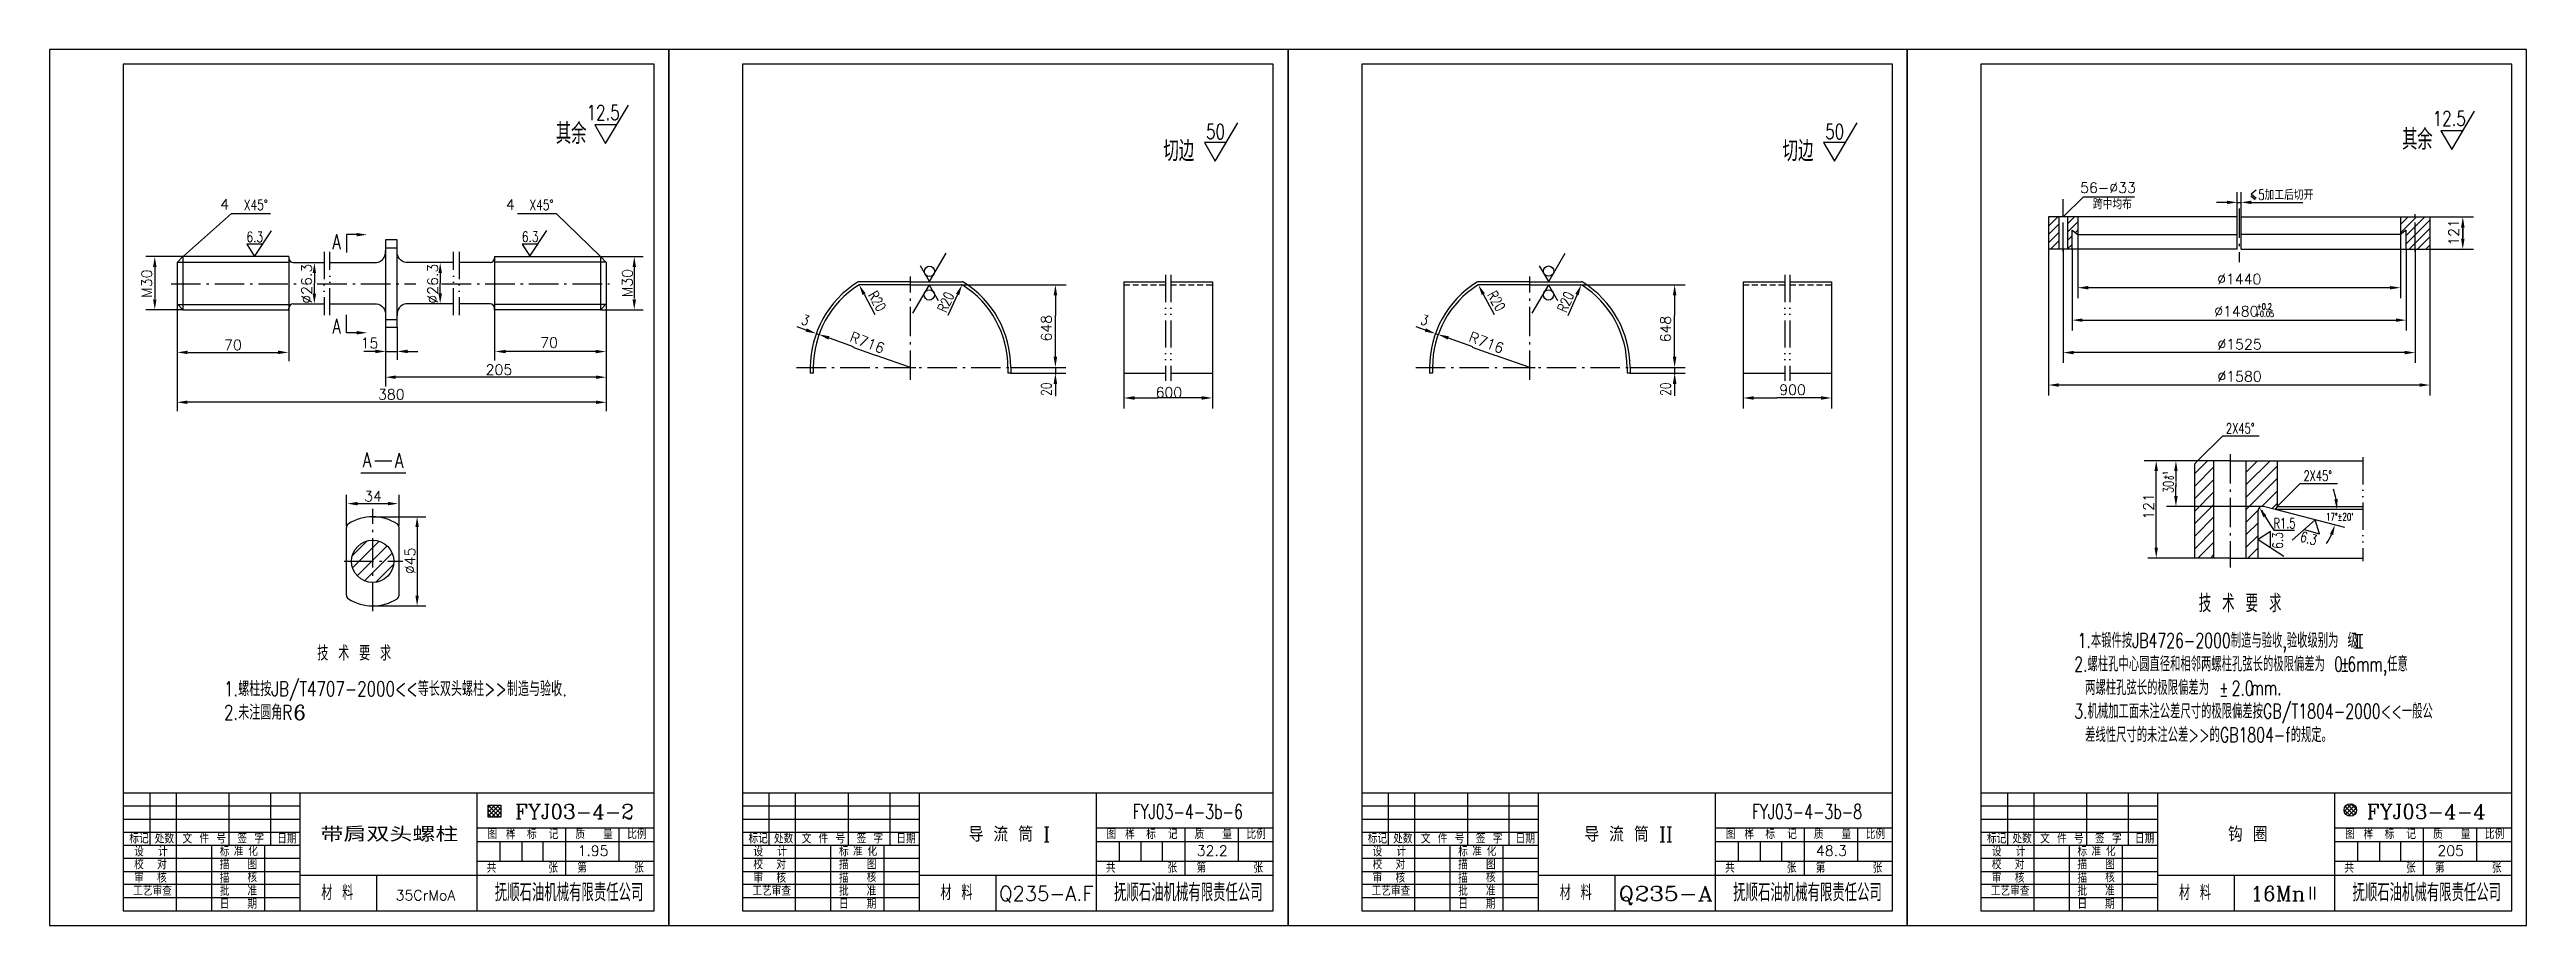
# Model space of a CAD drawing. Extents: x 0 to 840, y 0 to 297.
import ezdxf
from ezdxf.enums import TextEntityAlignment as Align

# ---------------------------------------------------------------- set-up
doc = ezdxf.new("R2010")
doc.units = 0
doc.header["$LTSCALE"] = 8
doc.header["$MEASUREMENT"] = 0
for name, pattern in [('CENTER', [1.85, 1.25, -0.25, 0.1, -0.25]), ('HIDDEN', [0.375, 0.25, -0.125]), ('PHANTOM', [1.902, 1.15, -0.25, 0.001, -0.25, 0.001, -0.25])]:
    doc.linetypes.add(name, pattern=pattern)
doc.layers.get('0').update_dxf_attribs({"linetype": 'CONTINUOUS'})
for name, color, linetype in [('1', 1, 'CONTINUOUS'), ('2', 13, 'CONTINUOUS'), ('CC', 3, 'CONTINUOUS'), ('CW', 1, 'CONTINUOUS'), ('DD', 3, 'PHANTOM'), ('HZ', 1, 'CONTINUOUS'), ('X', 3, 'CONTINUOUS'), ('XX', 2, 'HIDDEN'), ('YY', 3, 'CONTINUOUS'), ('ZX', 1, 'CENTER')]:
    doc.layers.add(name, color=color, linetype=linetype)
doc.styles.add('HZ', font='txt', dxfattribs={"width": 0.75, "bigfont": 'hztxt'})
doc.styles.add('HZ2', font='txt', dxfattribs={"width": 0.75, "bigfont": 'hztxt'})
doc.styles.get("Standard").update_dxf_attribs({"font": 'complex', "bigfont": 'chineset'})
doc.styles.add('样式 1', font='complex.shx', dxfattribs={"bigfont": 'hzdx.shx'})
pattern_1 = [(45, (0, 0), (-0.7071068, 0.7071068), []), (135, (0, 0), (-0.7071068, -0.7071068), [])]

# ---------------------------------------------------------------- blocks, each defined once
blk = doc.blocks.new('DLT1')
for p, q in [((185.32, 259.11), (193.04, 272.15)), ((189.03, 265.44), (181.64, 265.44)), ((181.64, 265.44), (185.32, 259.11)), ((88.4, 218.3), (94.02, 227.94)), ((88.4, 218.3), (85.33, 223.69)), ((82, 218.23), (64.54, 218.23)), ((82, 217.23), (64.82, 217.23)), ((82, 218.23), (99.46, 218.23)), ((82, 217.23), (99.18, 217.23)), ((88.32, 217.27), (82.7, 207.62)), ((88.32, 217.27), (91.39, 211.88)), ((154.35, 218.23), (154.35, 187.23)), ((154.35, 218.23), (168.5, 218.23)), ((170.21, 218.23), (184.35, 218.23)), ((184.35, 218.23), (184.35, 187.23)), ((48, 189.23), (48, 187.23)), ((49, 187.23), (48, 187.23)), ((49, 189.23), (49, 187.23)), ((115, 189.23), (115, 187.23)), ((116, 187.23), (115, 187.23)), ((116, 189.23), (116, 187.23)), ((154.35, 187.23), (168.5, 187.23)), ((170.21, 187.23), (184.35, 187.23))]:
    blk.add_line(p, q)
for centre in [(88.43, 221.78), (88.36, 213.78)]:
    blk.add_circle(centre, 1.75)
for centre, radius, start, end in [((82, 189.23), 34, 121.95275, 180), ((82, 189.23), 33, 122.46174, 180), ((64.54, 217.23), 1, 90, 121.95275), ((64.82, 216.23), 1, 90, 122.46174), ((99.18, 216.23), 1, 57.53826, 90), ((99.46, 217.23), 1, 58.04725, 90), ((82, 189.23), 33, 0, 57.53826), ((82, 189.23), 34, 0, 58.04725)]:
    blk.add_arc(centre, radius, start, end)
at = {"layer": 'CC'}
for p, q in [((66.24, 214.05), (69.92, 207.18)), ((97.95, 213.96), (94.64, 206.86)), ((99.29, 217.23), (134.72, 217.23)), ((131.12, 213.63), (131.12, 206.83)), ((46.6, 201.9), (43.49, 203.01)), ((131.12, 199.63), (131.12, 206.83)), ((49.99, 200.69), (50.94, 200.41)), ((54.34, 199.21), (62.55, 196.34)), ((62.47, 196.06), (70.39, 193.29)), ((82, 189.23), (70.39, 193.29)), ((131.12, 192.83), (131.12, 199.63)), ((80.2, 189.23), (83.8, 189.23)), ((80.2, 189.23), (83.8, 189.23)), ((80.2, 189.23), (83.8, 189.23)), ((80.2, 189.23), (83.8, 189.23)), ((80.2, 189.23), (83.8, 189.23)), ((80.2, 189.23), (83.8, 189.23)), ((80.2, 189.23), (83.8, 189.23)), ((82, 187.43), (82, 191.03)), ((82, 187.43), (82, 191.03)), ((82, 187.43), (82, 191.03)), ((82, 187.43), (82, 191.03)), ((82, 187.43), (82, 191.03)), ((82, 187.43), (82, 191.03)), ((82, 187.43), (82, 191.03)), ((116, 189.23), (134.65, 189.23)), ((116, 187.23), (134.65, 187.23)), ((131.12, 189.23), (131.12, 186.77)), ((154.35, 187.22), (154.35, 175.26)), ((184.35, 187.22), (184.35, 175.26)), ((131.12, 183.63), (131.12, 179.43)), ((157.95, 178.86), (165.75, 178.86)), ((172.95, 178.86), (165.75, 178.86)), ((180.75, 178.86), (172.95, 178.86))]:
    blk.add_line(p, q, dxfattribs=at)
for points in [[(65.71, 213.77), (66.76, 214.34), (64.54, 217.23)], [(98.49, 213.71), (97.4, 214.21), (99.46, 217.23)], [(131.72, 213.63), (130.52, 213.63), (131.12, 217.23)], [(46.8, 202.47), (46.4, 201.34), (49.99, 200.69)], [(54.14, 198.64), (54.54, 199.78), (50.94, 200.4)], [(131.72, 192.83), (130.52, 192.83), (131.12, 189.23)], [(131.72, 183.63), (130.52, 183.63), (131.12, 187.23)], [(157.95, 178.26), (157.95, 179.46), (154.35, 178.86)], [(180.75, 178.26), (180.75, 179.46), (184.35, 178.86)]]:
    blk.add_solid(points, dxfattribs=at)
at = {"layer": 'DD'}
for p, q in [((168.5, 220.56), (168.5, 184.64)), ((170.21, 220.56), (170.21, 184.64))]:
    blk.add_line(p, q, dxfattribs=at)
at = {"layer": 'XX', "linetype": 'HIDDEN'}
for p, q in [((154.35, 217.23), (168.5, 217.23)), ((170.21, 217.23), (184.35, 217.23))]:
    blk.add_line(p, q, dxfattribs=at)
at = {"layer": 'ZX'}
for p, q in [((82, 185), (82, 220)), ((43.34, 189.23), (115.37, 189.23))]:
    blk.add_line(p, q, dxfattribs=at)
at = {"style": 'HZ', "width": 0.75}
blk.add_text('50', height=5, dxfattribs=at).set_placement((185.4, 266.66), align=Align.CENTER)
at = {"layer": 'CW', "style": 'HZ', "width": 0.75}
for s, rotation, p in [('R20', 299.5559, (67.48, 213.81)), ('R20', 66.11938, (94.15, 207.52)), ('3', 340.17779, (44.69, 203.98)), ('20', 90, (129.75, 179.57))]:
    blk.add_text(s, height=3.5, rotation=rotation, dxfattribs=at).set_placement(p)
at = {"layer": 'HZ', "linetype": 'Continuous', "style": 'HZ', "width": 0.75}
blk.add_text('切边', height=7, dxfattribs=at).set_placement((172.96, 259.11), align=Align.CENTER)
blk = doc.blocks.new('*X3')
at = {"color": 0}
for p, q in [((240.7, 219.49), (245.74, 224.53)), ((240.81, 215.35), (249.88, 224.42)), ((242.39, 212.69), (252.54, 222.84)), ((244.9, 210.95), (254.27, 220.33)), ((248.67, 210.49), (254.74, 216.56))]:
    blk.add_line(p, q, dxfattribs=at)
blk = doc.blocks.new('*X10')
for p, q in [((97.49, 122.95), (101.86, 127.31)), ((114.99, 119.24), (123.07, 127.31)), ((114.99, 123.48), (118.83, 127.31)), ((97.49, 118.71), (103.99, 125.21)), ((97.49, 114.46), (103.99, 120.96)), ((114.99, 114.99), (125.49, 125.49)), ((114.99, 110.75), (125.49, 121.25)), ((97.49, 110.22), (103.99, 116.72)), ((97.49, 105.98), (103.99, 112.48)), ((114.99, 106.51), (119, 110.51)), ((120.35, 111.87), (125.49, 117.01)), ((123.8, 111.07), (125.49, 112.77)), ((97.49, 101.74), (103.99, 108.24)), ((97.49, 97.49), (103.99, 103.99)), ((114.99, 102.27), (118.99, 106.27)), ((114.99, 98.02), (118.99, 102.02)), ((98.56, 94.31), (103.99, 99.75)), ((102.8, 94.31), (103.99, 95.51)), ((115.53, 94.31), (118.99, 97.78))]:
    blk.add_line(p, q)
blk = doc.blocks.new('*X9')
for p, q in [((47.89, 211.94), (51.06, 215.11)), ((47.89, 214.77), (48.23, 215.11)), ((47.89, 209.11), (51.39, 212.61)), ((54.39, 212.78), (56.72, 215.11)), ((54.39, 209.96), (57.89, 213.46)), ((57.02, 209.76), (57.89, 210.63)), ((47.89, 206.28), (51.39, 209.78)), ((48.54, 204.11), (51.39, 206.96)), ((51.37, 204.11), (51.39, 204.13)), ((54.39, 207.13), (55.89, 208.63)), ((54.39, 204.3), (55.89, 205.8))]:
    blk.add_line(p, q)
blk = doc.blocks.new('*X8')
for p, q in [((167.24, 209.67), (172.68, 215.11)), ((167.24, 212.5), (169.85, 215.11)), ((169.24, 208.84), (175.51, 215.11)), ((169.24, 206.01), (177.24, 214.01)), ((170.17, 204.11), (177.24, 211.18)), ((173, 204.11), (177.24, 208.36)), ((175.82, 204.11), (177.24, 205.53))]:
    blk.add_line(p, q)

msp = doc.modelspace()

# ---------------------------------------------------------------- hatches: boundary and pattern name
h = msp.add_hatch()
h.set_pattern_fill('_USER', color=3, angle=45, style=0, double=1, pattern_type=0)
h.set_pattern_definition(pattern_1)
h.paths.add_polyline_path([(153.02, 40.76), (148.77, 40.76), (148.77, 36.76), (153.02, 36.76)])
h = msp.add_hatch()
h.set_pattern_fill('_USER', color=3, angle=45, style=0, double=1, pattern_type=0)
h.set_pattern_definition(pattern_1)
h.paths.add_polyline_path([(782.39, 39.14, 1), (778.16, 39.14, 1)])

# ---------------------------------------------------------------- linework, layer by layer
for p, q in [((205, 292), (25, 292)), ((25, 292), (25, 5)), ((205, 5), (205, 292)), ((415, 292), (235, 292)), ((235, 292), (235, 5)), ((415, 5), (415, 292)), ((625, 292), (445, 292)), ((445, 292), (445, 5)), ((625, 5), (625, 292)), ((835, 292), (655, 292)), ((655, 292), (655, 5)), ((835, 5), (835, 292)), ((188.58, 265.12), (196.31, 278.16)), ((192.29, 271.45), (184.9, 271.45)), ((184.9, 271.45), (188.58, 265.12)), ((605.32, 259.11), (613.04, 272.15)), ((818.37, 269.45), (810.99, 269.45)), ((810.99, 269.45), (814.67, 263.11)), ((814.67, 263.11), (822.39, 276.16)), ((609.03, 265.44), (601.64, 265.44)), ((601.64, 265.44), (605.32, 259.11)), ((69.52, 226.84), (75.22, 235.54)), ((162.9, 226.89), (168.6, 235.6)), ((681.39, 240.26), (677.89, 240.26)), ((677.89, 240.26), (677.89, 229.26)), ((684.39, 240.26), (681.39, 240.26)), ((681.39, 240.26), (681.39, 229.26)), ((687.89, 240.26), (684.39, 240.26)), ((684.39, 240.26), (684.39, 229.26)), ((685.89, 229.26), (685.89, 235.76)), ((685.89, 235.76), (687.89, 234.26)), ((741.89, 240.26), (687.89, 240.26)), ((687.89, 240.26), (687.89, 234.26)), ((741.89, 229.26), (741.89, 240.26)), ((743.24, 240.26), (797.24, 240.26)), ((743.24, 229.26), (743.24, 240.26)), ((797.24, 240.26), (807.24, 240.26)), ((797.24, 240.26), (797.24, 234.26)), ((799.24, 235.76), (797.24, 234.26)), ((799.24, 229.26), (799.24, 235.76)), ((807.24, 240.26), (807.24, 229.26)), ((66.89, 231.01), (69.52, 226.84)), ((72.26, 231.01), (66.89, 231.01)), ((113.9, 232.46), (113.9, 202.74)), ((117.9, 232.46), (113.9, 232.46)), ((113.9, 229.77), (117.9, 229.77)), ((117.9, 202.74), (117.9, 232.46)), ((160.27, 231.06), (162.9, 226.89)), ((165.63, 231.06), (160.27, 231.06)), ((508.4, 218.3), (514.02, 227.94)), ((681.39, 229.26), (677.89, 229.26)), ((684.39, 229.26), (681.39, 229.26)), ((685.89, 229.26), (684.39, 229.26)), ((741.87, 229.26), (685.89, 229.26)), ((687.89, 234.26), (741.89, 234.26)), ((743.23, 229.26), (799.24, 229.26)), ((797.24, 234.26), (743.24, 234.26)), ((799.24, 229.26), (807.24, 229.26)), ((45.24, 226.78), (43.24, 224.78)), ((43.24, 224.78), (43.24, 210.78)), ((45.24, 226.78), (45.24, 208.78)), ((81.13, 226.78), (45.24, 226.78)), ((81.13, 226.78), (81.13, 226.28)), ((81.13, 226.78), (81.13, 208.78)), ((82.63, 224.78), (93.08, 224.78)), ((149.42, 224.78), (138.87, 224.78)), ((150.92, 226.78), (150.92, 226.28)), ((150.92, 226.78), (186.82, 226.78)), ((150.92, 226.78), (150.92, 208.78)), ((186.82, 226.78), (188.82, 224.78)), ((186.82, 226.78), (186.82, 208.78)), ((188.82, 224.78), (188.82, 210.78)), ((508.4, 218.3), (505.33, 223.69)), ((43.24, 210.78), (45.24, 208.78)), ((82.66, 210.76), (93.08, 210.76)), ((149.4, 210.76), (138.87, 210.76)), ((188.82, 210.78), (186.82, 208.78)), ((502, 218.23), (484.54, 218.23)), ((502, 217.23), (484.82, 217.23)), ((502, 218.23), (519.46, 218.23)), ((502, 217.23), (519.18, 217.23)), ((508.32, 217.27), (502.7, 207.62)), ((508.32, 217.27), (511.39, 211.88)), ((574.35, 218.23), (574.35, 187.23)), ((574.35, 218.23), (588.5, 218.23)), ((590.21, 218.23), (604.35, 218.23)), ((604.35, 218.23), (604.35, 187.23)), ((45.24, 208.78), (81.13, 208.78)), ((81.13, 208.78), (81.16, 209.32)), ((113.9, 205.43), (117.9, 205.43)), ((117.9, 202.74), (113.9, 202.74)), ((150.92, 208.78), (150.9, 209.32)), ((186.82, 208.78), (150.92, 208.78)), ((468, 189.23), (468, 187.23)), ((469, 187.23), (468, 187.23)), ((469, 189.23), (469, 187.23)), ((535, 189.23), (535, 187.23)), ((536, 187.23), (535, 187.23)), ((536, 189.23), (536, 187.23)), ((574.35, 187.23), (588.5, 187.23)), ((590.21, 187.23), (604.35, 187.23)), ((110.34, 157.56), (116.07, 157.56)), ((728.49, 157.58), (727.49, 156.58)), ((727.49, 124.58), (727.49, 156.58)), ((733.99, 157.58), (728.49, 157.58)), ((739.49, 157.58), (733.99, 157.58)), ((733.99, 124.58), (733.99, 157.58)), ((739.49, 157.58), (744.99, 157.58)), ((739.49, 157.58), (744.49, 157.58)), ((739.49, 157.58), (784.49, 157.58)), ((744.99, 157.58), (755.49, 157.58)), ((744.99, 124.58), (744.99, 157.58)), ((755.49, 157.58), (755.49, 142.08)), ((100.66, 112.04), (100.66, 134.9)), ((118.53, 112.04), (118.53, 134.9)), ((748.99, 124.58), (748.99, 140.64)), ((754.79, 141.08), (750.87, 142.09)), ((755.49, 142.08), (754.79, 141.08)), ((755.49, 141.08), (754.79, 141.08)), ((755.49, 142.08), (784.49, 142.08)), ((784.49, 141.08), (755.49, 141.08)), ((768.33, 137.54), (760.58, 130.59)), ((769.8, 132.84), (768.33, 137.54)), ((753.18, 133.54), (749.01, 130.91)), ((749.01, 130.91), (757.71, 125.21)), ((753.18, 128.17), (753.18, 133.54)), ((764.61, 134.21), (769.8, 132.84)), ((733.99, 124.58), (727.49, 124.58)), ((739.49, 124.58), (733.99, 124.58)), ((739.49, 124.58), (744.99, 124.58)), ((744.99, 124.58), (748.99, 124.58)), ((748.99, 124.58), (784.49, 124.58)), ((25, 45), (205, 45)), ((33.98, 45.04), (33.98, 27.25)), ((43, 5), (43, 45.04)), ((60.94, 27.25), (60.94, 45.04)), ((75.05, 27.25), (75.05, 45.04)), ((85, 5), (85, 45)), ((145, 5), (145, 45)), ((235, 45), (415, 45)), ((243.98, 45.04), (243.98, 27.25)), ((253, 5), (253, 45.04)), ((270.94, 27.25), (270.94, 45.04)), ((285.05, 27.25), (285.05, 45.04)), ((295, 5), (295, 45)), ((355, 5), (355, 45)), ((445, 45), (625, 45)), ((453.98, 45.04), (453.98, 27.25)), ((463, 5), (463, 45.04)), ((480.94, 27.25), (480.94, 45.04)), ((495.05, 27.25), (495.05, 45.04)), ((505, 5), (505, 45)), ((565, 5), (565, 45)), ((655, 45), (835, 45)), ((663.98, 45.04), (663.98, 27.25)), ((673, 5), (673, 45.04)), ((690.94, 27.25), (690.94, 45.04)), ((705.05, 27.25), (705.05, 45.04)), ((715, 5), (715, 45)), ((775, 5), (775, 45)), ((25, 31.64), (85.06, 31.64)), ((25, 27.2), (85.06, 27.2)), ((55, 5), (55, 27.25)), ((73, 5), (73, 27.25)), ((145.02, 33.09), (205, 33.09)), ((175.01, 33.09), (175.01, 16.9)), ((235, 31.64), (295.06, 31.64)), ((235, 27.2), (295.06, 27.2)), ((265, 5), (265, 27.25)), ((283, 5), (283, 27.25)), ((355.02, 33.09), (415, 33.09)), ((385.01, 33.09), (385.01, 16.9)), ((445, 31.64), (505.06, 31.64)), ((445, 27.2), (505.06, 27.2)), ((475, 5), (475, 27.25)), ((493, 5), (493, 27.25)), ((565.02, 33.09), (625, 33.09)), ((595.01, 33.09), (595.01, 16.9)), ((655, 31.64), (715.06, 31.64)), ((655, 27.2), (715.06, 27.2)), ((685, 5), (685, 27.25)), ((703, 5), (703, 27.25)), ((775.02, 33.09), (835, 33.09)), ((805.01, 33.09), (805.01, 16.9)), ((85, 17), (205, 17)), ((111, 5.13), (111, 17)), ((145.02, 21.85), (205, 21.85)), ((295, 17), (415, 17)), ((321, 5.13), (321, 17)), ((355.02, 21.85), (415, 21.85)), ((505, 17), (625, 17)), ((531, 5.13), (531, 17)), ((565.02, 21.85), (625, 21.85)), ((715, 17), (835, 17)), ((741, 5.13), (741, 17)), ((775.02, 21.85), (835, 21.85)), ((25, 5), (205, 5)), ((235, 5), (415, 5)), ((445, 5), (625, 5)), ((655, 5), (835, 5))]:
    msp.add_line(p, q)
for points in [[(95.08, 224.78), (110.9, 224.78, 0.414214), (113.9, 228.78, 0.414214)], [(136.9, 224.78), (120.9, 224.78, -0.414214), (117.9, 228.78, -0.414214)], [(95.09, 210.78), (110.9, 210.78, -0.414214), (113.9, 206.78, -0.414214)], [(136.9, 210.78), (120.9, 210.78, 0.414214), (117.9, 206.78, 0.414214)]]:
    msp.add_lwpolyline(points, format="xyb")
at = {"color": 3}
msp.add_lwpolyline([(148.77, 40.76), (153.02, 40.76), (153.02, 36.76), (148.77, 36.76)], close=True, dxfattribs=at)
for centre, radius in [((508.39, 221.87), 1.75), ((508.36, 213.78), 1.75), ((109.6, 123.47), 7.18)]:
    msp.add_circle(centre, radius)
msp.add_circle((780.28, 39.14), 2.11, dxfattribs=at)
for centre, radius, start, end in [((82.63, 226.28), 1.5, 180, 270), ((149.42, 226.28), 1.5, 270, 0), ((82.66, 209.26), 1.5, 90, 177.43508), ((149.4, 209.26), 1.5, 2.56492, 90), ((502, 189.23), 34, 121.95275, 180), ((502, 189.23), 33, 122.46174, 180), ((484.54, 217.23), 1, 90, 121.95275), ((484.82, 216.23), 1, 90, 122.46174), ((519.18, 216.23), 1, 57.53826, 90), ((519.46, 217.23), 1, 58.04725, 90), ((502, 189.23), 33, 0, 57.53826), ((502, 189.23), 34, 0, 58.04725), ((102.16, 134.9), 1.5, 123.04894, 180), ((109.6, 123.47), 15.14, 56.95106, 123.04894), ((117.03, 134.9), 1.5, 0, 56.95106), ((750.49, 140.64), 1.5, 75.49934, 180), ((102.16, 112.04), 1.5, 180, 236.95106), ((109.6, 123.47), 15.14, 236.95106, 303.04894), ((117.03, 112.04), 1.5, 303.04894, 0)]:
    msp.add_arc(centre, radius, start, end)
at = {"layer": '1'}
for p, q in [((25, 40.52), (85.06, 40.52)), ((25, 36.08), (85.06, 36.08)), ((235, 40.52), (295.06, 40.52)), ((235, 36.08), (295.06, 36.08)), ((445, 40.52), (505.06, 40.52)), ((445, 36.08), (505.06, 36.08)), ((655, 40.52), (715.06, 40.52)), ((655, 36.08), (715.06, 36.08)), ((145.02, 28.46), (205, 28.46)), ((152.71, 28.46), (152.71, 21.85)), ((156.08, 31.87), (157.07, 31.87)), ((160.14, 28.46), (160.14, 21.85)), ((167.33, 28.46), (167.33, 21.85)), ((193.1, 33.09), (193.1, 21.85)), ((355.02, 28.46), (415, 28.46)), ((362.71, 28.46), (362.71, 21.85)), ((366.08, 31.87), (367.07, 31.87)), ((370.14, 28.46), (370.14, 21.85)), ((377.33, 28.46), (377.33, 21.85)), ((403.1, 33.09), (403.1, 21.85)), ((565.02, 28.46), (625, 28.46)), ((572.71, 28.46), (572.71, 21.85)), ((576.08, 31.87), (577.07, 31.87)), ((580.14, 28.46), (580.14, 21.85)), ((587.33, 28.46), (587.33, 21.85)), ((613.1, 33.09), (613.1, 21.85)), ((775.02, 28.46), (835, 28.46)), ((782.71, 28.46), (782.71, 21.85)), ((786.08, 31.87), (787.07, 31.87)), ((790.14, 28.46), (790.14, 21.85)), ((797.33, 28.46), (797.33, 21.85)), ((823.1, 33.09), (823.1, 21.85)), ((25, 22.76), (85.06, 22.76)), ((25, 18.32), (85.06, 18.32)), ((235, 22.76), (295.06, 22.76)), ((235, 18.32), (295.06, 18.32)), ((445, 22.76), (505.06, 22.76)), ((445, 18.32), (505.06, 18.32)), ((655, 22.76), (715.06, 22.76)), ((655, 18.32), (715.06, 18.32)), ((85.06, 13.88), (25, 13.88)), ((25, 9.44), (85.06, 9.44)), ((295.06, 13.88), (235, 13.88)), ((235, 9.44), (295.06, 9.44)), ((505.06, 13.88), (445, 13.88)), ((445, 9.44), (505.06, 9.44)), ((715.06, 13.88), (655, 13.88)), ((655, 9.44), (715.06, 9.44))]:
    msp.add_line(p, q, dxfattribs=at)
at = {"layer": 'CC'}
for p, q in [((682.88, 240.28), (689.81, 247.09)), ((689.81, 247.09), (707.11, 247.09)), ((738.39, 245.18), (734.89, 245.18)), ((741.89, 240.32), (741.89, 248.68)), ((741.89, 245.18), (743.24, 245.18)), ((743.24, 240.32), (743.24, 248.68)), ((746.74, 245.18), (750.24, 245.18)), ((750.24, 245.18), (764.16, 245.18)), ((45.41, 226.92), (61.7, 241.4)), ((61.72, 241.4), (74.92, 241.4)), ((158.66, 241.39), (171.85, 241.39)), ((807.18, 240.26), (822.01, 240.26)), ((818.41, 232.86), (818.41, 236.46)), ((100.7, 234.23), (100.7, 228.18)), ((104.2, 234.23), (100.7, 234.23)), ((677.89, 229.2), (677.89, 179.75)), ((682.89, 229.2), (682.89, 190.75)), ((685.89, 229.2), (685.89, 201.75)), ((687.89, 234.2), (687.89, 212.75)), ((797.24, 234.2), (797.24, 212.75)), ((799.24, 229.2), (799.24, 201.75)), ((802.24, 229.2), (802.24, 190.75)), ((807.18, 229.26), (822.01, 229.26)), ((807.24, 229.2), (807.24, 179.75)), ((45.18, 226.78), (32.69, 226.78)), ((35.69, 223.49), (35.69, 212.45)), ((89.81, 221.33), (89.81, 217.83)), ((132.48, 221.33), (132.48, 217.83)), ((186.81, 226.78), (201.3, 226.78)), ((198.3, 223.55), (198.3, 212.54)), ((43.24, 210.78), (43.24, 174.37)), ((89.81, 214.33), (89.81, 217.83)), ((132.48, 214.33), (132.48, 217.83)), ((188.82, 210.78), (188.82, 174.37)), ((486.24, 214.05), (489.92, 207.18)), ((518.01, 213.93), (514.85, 206.76)), ((519.29, 217.23), (554.72, 217.23)), ((551.12, 213.63), (551.12, 206.83)), ((793.74, 216.25), (691.39, 216.25)), ((45.18, 208.78), (32.69, 208.78)), ((81.13, 208.72), (81.13, 191.31)), ((100.7, 200.97), (100.7, 207.02)), ((113.9, 202.86), (113.9, 182.7)), ((117.9, 202.86), (117.9, 191.81)), ((150.92, 208.83), (150.92, 191.6)), ((186.81, 208.78), (201.3, 208.78)), ((466.6, 201.9), (463.49, 203.01)), ((551.12, 199.63), (551.12, 206.83)), ((689.39, 205.25), (795.74, 205.25)), ((46.99, 194.31), (78.02, 194.31)), ((104.2, 200.97), (100.7, 200.97)), ((110.54, 194.64), (106.57, 194.64)), ((113.93, 194.64), (117.97, 194.64)), ((121.4, 194.64), (124.9, 194.64)), ((185.69, 194.6), (153.52, 194.6)), ((469.99, 200.69), (470.94, 200.41)), ((474.34, 199.21), (482.55, 196.34)), ((482.47, 196.06), (490.39, 193.29)), ((502, 189.23), (490.39, 193.29)), ((551.12, 192.83), (551.12, 199.63)), ((798.74, 194.25), (686.39, 194.25)), ((185.53, 185.9), (117.21, 185.9)), ((500.2, 189.23), (503.8, 189.23)), ((500.2, 189.23), (503.8, 189.23)), ((500.2, 189.23), (503.8, 189.23)), ((500.2, 189.23), (503.8, 189.23)), ((500.2, 189.23), (503.8, 189.23)), ((500.2, 189.23), (503.8, 189.23)), ((500.2, 189.23), (503.8, 189.23)), ((502, 187.43), (502, 191.03)), ((502, 187.43), (502, 191.03)), ((502, 187.43), (502, 191.03)), ((502, 187.43), (502, 191.03)), ((502, 187.43), (502, 191.03)), ((502, 187.43), (502, 191.03)), ((502, 187.43), (502, 191.03)), ((536, 189.23), (554.65, 189.23)), ((536, 187.23), (554.65, 187.23)), ((551.12, 189.23), (551.12, 186.77)), ((574.35, 187.22), (574.35, 175.26)), ((604.35, 187.22), (604.35, 175.26)), ((185.32, 177.4), (46.21, 177.4)), ((551.12, 183.63), (551.12, 179.55)), ((577.95, 178.86), (585.75, 178.86)), ((592.95, 178.86), (585.75, 178.86)), ((600.75, 178.86), (592.95, 178.86)), ((803.74, 183.25), (681.39, 183.25)), ((728.49, 157.58), (736.98, 166.06)), ((736.98, 166.06), (749.32, 166.06)), ((105.56, 153.46), (120.85, 153.46)), ((728.43, 157.58), (710.3, 157.58)), ((717.55, 157.58), (711.6, 157.58)), ((714.44, 128.08), (714.44, 154.08)), ((721.12, 154.08), (721.12, 150.58)), ((100.66, 135.5), (100.66, 146.03)), ((102.43, 143.03), (115.03, 143.03)), ((118.53, 135.62), (118.53, 146.03)), ((721.12, 150.24), (721.12, 148.75)), ((721.12, 145.59), (721.12, 149.09)), ((755.49, 142.08), (763.27, 149.86)), ((763.27, 149.86), (775.9, 149.86)), ((109.66, 138.61), (127.66, 138.61)), ((124.66, 135.11), (124.66, 111.83)), ((750.81, 142.09), (717.9, 142.09)), ((750.2, 140.34), (750.24, 140.51)), ((750.4, 140.64), (750.58, 140.64)), ((751.28, 138.73), (753.14, 135.76)), ((753.14, 135.76), (754.48, 133.88)), ((778.43, 134.96), (754.85, 141.06)), ((761.39, 133.88), (754.48, 133.88)), ((727.43, 124.58), (711.6, 124.58)), ((109.66, 108.33), (127.66, 108.33))]:
    msp.add_line(p, q, dxfattribs=at)
for start, end in [(9.59826, 19.19652), (326.30281, 335.90107)]:
    msp.add_arc((754.79, 141.08), 20.92, start, end, dxfattribs=at)
for points in [[(738.39, 244.6), (738.39, 245.77), (741.89, 245.18)], [(746.74, 244.6), (746.74, 245.77), (743.24, 245.18)], [(819.01, 236.66), (817.81, 236.66), (818.41, 240.26)], [(104.2, 234.81), (104.2, 233.65), (107.7, 234.23)], [(819.01, 232.86), (817.81, 232.86), (818.41, 229.26)], [(36.27, 223.25), (35.1, 223.25), (35.69, 226.75)], [(90.39, 221.2), (89.22, 221.2), (89.81, 224.7)], [(133.07, 221.22), (131.9, 221.22), (132.48, 224.72)], [(198.89, 223.26), (197.72, 223.26), (198.3, 226.76)], [(36.27, 212.32), (35.1, 212.32), (35.69, 208.82)], [(90.39, 214.28), (89.22, 214.28), (89.81, 210.78)], [(133.07, 214.33), (131.9, 214.33), (132.48, 210.83)], [(198.89, 212.3), (197.72, 212.3), (198.3, 208.8)], [(485.71, 213.77), (486.76, 214.34), (484.54, 217.23)], [(518.56, 213.69), (517.46, 214.17), (519.46, 217.23)], [(551.72, 213.63), (550.52, 213.63), (551.12, 217.23)], [(691.39, 215.67), (691.39, 216.83), (687.89, 216.25)], [(793.74, 215.67), (793.74, 216.83), (797.24, 216.25)], [(466.8, 202.47), (466.4, 201.34), (469.99, 200.69)], [(689.39, 204.67), (689.39, 205.83), (685.89, 205.25)], [(795.74, 204.67), (795.74, 205.83), (799.24, 205.25)], [(46.84, 193.73), (46.84, 194.9), (43.34, 194.31)], [(77.53, 193.73), (77.53, 194.9), (81.03, 194.31)], [(104.2, 200.38), (104.2, 201.55), (107.7, 200.97)], [(110.54, 194.06), (110.54, 195.23), (114.04, 194.64)], [(121.4, 194.06), (121.4, 195.23), (117.9, 194.64)], [(154.64, 194.01), (154.64, 195.18), (151.14, 194.6)], [(185.23, 194.01), (185.23, 195.18), (188.73, 194.6)], [(474.14, 198.64), (474.54, 199.78), (470.94, 200.4)], [(686.39, 193.67), (686.39, 194.83), (682.89, 194.25)], [(798.74, 193.67), (798.74, 194.83), (802.24, 194.25)], [(117.4, 185.32), (117.4, 186.49), (113.9, 185.9)], [(185.27, 185.32), (185.27, 186.49), (188.77, 185.9)], [(551.72, 192.83), (550.52, 192.83), (551.12, 189.23)], [(551.72, 183.63), (550.52, 183.63), (551.12, 187.23)], [(46.74, 176.82), (46.74, 177.98), (43.24, 177.4)], [(185.32, 176.82), (185.32, 177.98), (188.82, 177.4)], [(577.95, 178.26), (577.95, 179.46), (574.35, 178.86)], [(600.75, 178.26), (600.75, 179.46), (604.35, 178.86)], [(681.39, 182.67), (681.39, 183.83), (677.89, 183.25)], [(803.74, 182.67), (803.74, 183.83), (807.24, 183.25)], [(715.02, 154.08), (713.86, 154.08), (714.44, 157.58)], [(721.7, 154.08), (720.53, 154.08), (721.12, 157.58)], [(104.45, 142.45), (104.45, 143.62), (100.95, 143.03)], [(114.74, 142.45), (114.74, 143.62), (118.24, 143.03)], [(721.7, 145.59), (720.53, 145.59), (721.12, 142.09)], [(774.84, 144.52), (776, 144.61), (775.71, 141.08)], [(125.24, 135.11), (124.08, 135.11), (124.66, 138.61)], [(751.78, 139.04), (750.79, 138.42), (749.43, 141.7)], [(773.34, 132.73), (774.44, 132.34), (775.04, 135.84)], [(715.02, 128.08), (713.86, 128.08), (714.44, 124.58)], [(125.24, 111.83), (124.08, 111.83), (124.66, 108.33)]]:
    msp.add_solid(points, dxfattribs=at)
at = {"layer": 'CW'}
for p, q in [((746.51, 247.37), (748.02, 246.2)), ((748.3, 249.34), (746.61, 247.91)), ((748.3, 246.49), (746.61, 247.91))]:
    msp.add_line(p, q, dxfattribs=at)
at = {"layer": 'CW', "color": 3}
for p, q in [((781.63, 98.71), (784.54, 98.71)), ((781.63, 94.18), (784.54, 94.18)), ((782.57, 98.66), (782.57, 94.16)), ((783.65, 94.2), (783.65, 98.7))]:
    msp.add_line(p, q, dxfattribs=at)
at = {"layer": 'DD'}
for p, q in [((93.13, 228.39), (93.13, 206.88)), ((95.08, 206.88), (95.08, 228.39)), ((136.98, 206.88), (136.98, 228.39)), ((138.87, 228.39), (138.87, 206.88)), ((588.5, 220.56), (588.5, 184.64)), ((590.21, 220.56), (590.21, 184.64)), ((784.49, 158.77), (784.49, 123.52))]:
    msp.add_line(p, q, dxfattribs=at)
at = {"layer": 'X'}
for p, q in [((210, 297), (0, 297)), ((0, 297), (0, 0)), ((420, 297), (210, 297)), ((210, 297), (210, 0)), ((210, 0), (210, 297)), ((630, 297), (420, 297)), ((420, 297), (420, 0)), ((420, 0), (420, 297)), ((630, 0), (630, 297)), ((840, 297), (630, 297)), ((630, 297), (630, 0)), ((840, 0), (840, 297)), ((186.82, 226.78), (171.85, 241.39)), ((43.24, 224.87), (81.13, 224.87)), ((188.82, 224.87), (150.92, 224.87)), ((43.24, 210.59), (81.13, 210.59)), ((188.82, 210.59), (150.92, 210.59)), ((0, 0), (210, 0)), ((210, 0), (420, 0)), ((420, 0), (630, 0)), ((630, 0), (840, 0))]:
    msp.add_line(p, q, dxfattribs=at)
at = {"layer": 'XX', "linetype": 'HIDDEN'}
for p, q in [((574.35, 217.23), (588.5, 217.23)), ((590.21, 217.23), (604.35, 217.23))]:
    msp.add_line(p, q, dxfattribs=at)
at = {"layer": 'ZX'}
for p, q in [((682.89, 241.17), (682.89, 246.29)), ((682.89, 228.36), (682.89, 241.17)), ((742.53, 243.1), (742.53, 224.94)), ((802.24, 228.36), (802.24, 241.17)), ((818.41, 236.66), (818.41, 233.06)), ((502, 185), (502, 220)), ((463.34, 189.23), (535.37, 189.23)), ((109.6, 106.55), (109.6, 141.21)), ((99.92, 123.47), (119.8, 123.47))]:
    msp.add_line(p, q, dxfattribs=at)
at = {"layer": 'ZX', "linetype": 'CENTER'}
for p, q in [((41.24, 217.6), (83.64, 217.6)), ((90.8, 217.6), (124.21, 217.6)), ((132.97, 217.6), (189.89, 217.6))]:
    msp.add_line(p, q, dxfattribs=at)
at = {"layer": 'ZX', "color": 3}
msp.add_line((739.49, 159.85), (739.49, 121.37), dxfattribs=at)

# ---------------------------------------------------------------- block references
msp.add_blockref('DLT1', (210, 0))
at = {"layer": 'YY', "linetype": 'Continuous'}
for name in ['*X9', '*X8']:
    msp.add_blockref(name, (630, 25.15), dxfattribs=at)
at = {"layer": 'YY'}
for name, p in [('*X10', (630, 30.26)), ('*X3', (-138.04, -94.13))]:
    msp.add_blockref(name, p, dxfattribs=at)

# ---------------------------------------------------------------- texts
at = {"style": 'HZ', "width": 0.75}
for s, height, p in [('12.5', 5, (187.73, 273.11)), ('50', 5, (605.4, 266.66)), ('12.5', 5, (813.81, 271.11)), ('6.3', 3.5, (69.59, 231.74)), ('6.3', 3.5, (162.97, 231.79)), ('A', 5, (97.33, 229.35)), ('A', 5, (97.33, 200.73)), ('A', 5, (107.66, 155.38)), ('A', 5, (118.55, 155.16))]:
    msp.add_text(s, height=height, dxfattribs=at).set_placement(p, align=Align.CENTER)
for rotation, p in [(90, (757.38, 130.56)), (345.11373, (765.7, 129.57))]:
    msp.add_text('6.3', height=3.5, rotation=rotation, dxfattribs=at).set_placement(p, align=Align.CENTER)
at = {"layer": '2', "color": 2, "style": 'HZ', "width": 0.7}
for p in [(151, 8.18), (361, 8.18), (571, 8.18), (781, 8.18)]:
    msp.add_text('抚顺石油机械有限责任公司', height=5.9999, dxfattribs=at).set_placement(p)
at = {"layer": 'CC'}
for s, height, p in [('4  ', 3.5, (61.8, 242.8)), ('4  ', 3.5, (158.7, 242.7)), ('56-%%C33', 3.5, (698.1, 248.4)), ('%%C1440', 3.5, (742.6, 217.4)), ('%%C1480', 3.5, (741.6, 206.5)), ('70', 3.5, (62.2, 195.1)), ('15', 3.5, (108.5, 195.7)), ('70', 3.5, (169.4, 195.9)), ('%%C1525', 3.5, (742.7, 195.3)), ('205', 3.5, (152.4, 186.7)), ('%%C1580', 3.5, (742.7, 184.4)), ('380', 3.5, (115.9, 178.3)), ('600', 3.5, (379.6, 179)), (' 900', 3.5, (589.9, 179.9)), ('34', 3.5, (109.7, 143.8)), ('6', 5, (84.8, 69.7)), ('35CrMoA', 3.5, (127.5, 8.5))]:
    msp.add_text(s, height=height, dxfattribs=at).set_placement(p, align=Align.CENTER)
for s, rotation, p in [('121', 90, (817.1, 235)), ('M30', 90, (34.7, 217.6)), ('%%C26.3', 90, (88.9, 217.6)), ('%%C26.3', 90, (131.7, 217.6)), ('M30', 90, (197.7, 217.8)), ('648', 90, (339.8, 202.5)), ('648', 90, (549.8, 202.2)), ('R716', 339, (276.7, 196)), ('R716', 339, (486.7, 196)), ('121', 90, (713.6, 142.1)), ('%%C45', 90, (124, 123.6))]:
    msp.add_text(s, height=3.5, rotation=rotation, dxfattribs=at).set_placement(p, align=Align.CENTER)
at = {"layer": 'CC', "style": 'HZ', "width": 0.75}
for s, p in [('1.螺柱按JB/T4707-2000<<等长双头螺柱>>制造与验收.', (59.15, 77.74)), ('2.未注圆角R ', (59.15, 69.74))]:
    msp.add_text(s, height=5, dxfattribs=at).set_placement(p)
at = {"layer": 'CW', "style": 'HZ'}
for s, height, width, p in [('其', 7, 0.75, (174.33, 265.01)), ('余', 7, 0.75, (179.49, 265.01)), ('其', 7, 0.75, (800.42, 263.01)), ('余', 7, 0.75, (805.57, 263.01)), ('+0.05', 2.04, 0.7, (751.1, 206.33)), ('R1.5', 3.5, 0.7, (757.97, 134.62))]:
    msp.add_text(s, height=height, dxfattribs=dict(at, width=width)).set_placement(p, align=Align.CENTER)
for s, height, width, p in [(' X45%%D', 3.5, 0.75, (63.58, 242.59)), (' X45%%D', 3.5, 0.75, (160.42, 242.59)), ('跨中均布', 3.5, 0.7, (692.97, 242.87)), ('5加工后切开', 3.5, 0.7, (749.09, 246.02)), ('+0.2', 2.04, 0.7, (748.49, 208.83)), ('2X45%%D', 3.5, 0.7, (738.09, 166.78)), ('2X45%%D', 3.5, 0.7, (764.39, 150.71)), ('标记', 3.5, 0.75, (27.05, 27.8)), ('设', 3.5, 0.75, (28.69, 23.41)), ('处数', 3.5, 0.75, (35.65, 27.8)), ('计', 3.5, 0.75, (36.8, 23.41)), ('文', 3.5, 0.75, (45.08, 27.8)), ('件', 3.5, 0.75, (50.82, 27.8)), ('号', 3.5, 0.75, (56.55, 27.8)), ('标', 3.5, 0.75, (57.72, 23.41)), ('准', 3.5, 0.75, (62.47, 23.54)), ('签', 3.5, 0.75, (63.69, 27.8)), ('化', 3.5, 0.75, (67.39, 23.54)), ('字', 3.5, 0.75, (69.43, 27.8)), ('日期', 3.5, 0.75, (77.2, 27.8)), ('图', 3.5, 0.75, (148.49, 29.31)), ('样', 3.5, 0.75, (154.78, 29.23)), ('标', 3.5, 0.75, (161.9, 29.27)), ('记', 3.5, 0.75, (169.27, 29.28)), ('质', 3.5, 0.75, (178.35, 29.3)), ('量', 3.5, 0.75, (187.72, 29.28)), ('比例', 3.5, 0.75, (195.92, 29.28)), ('标记', 3.5, 0.75, (237.05, 27.8)), ('设', 3.5, 0.75, (238.69, 23.41)), ('处数', 3.5, 0.75, (245.65, 27.8)), ('计', 3.5, 0.75, (246.8, 23.41)), ('文', 3.5, 0.75, (255.08, 27.8)), ('件', 3.5, 0.75, (260.82, 27.8)), ('号', 3.5, 0.75, (266.55, 27.8)), ('标', 3.5, 0.75, (267.72, 23.41)), ('准', 3.5, 0.75, (272.47, 23.54)), ('签', 3.5, 0.75, (273.69, 27.8)), ('化', 3.5, 0.75, (277.39, 23.54)), ('字', 3.5, 0.75, (279.43, 27.8)), ('日期', 3.5, 0.75, (287.2, 27.8)), ('图', 3.5, 0.75, (358.49, 29.31)), ('样', 3.5, 0.75, (364.78, 29.23)), ('标', 3.5, 0.75, (371.9, 29.27)), ('记', 3.5, 0.75, (379.27, 29.28)), ('质', 3.5, 0.75, (388.35, 29.3)), ('量', 3.5, 0.75, (397.72, 29.28)), ('比例', 3.5, 0.75, (405.92, 29.28)), ('标记', 3.5, 0.75, (447.05, 27.8)), ('设', 3.5, 0.75, (448.69, 23.41)), ('处数', 3.5, 0.75, (455.65, 27.8)), ('计', 3.5, 0.75, (456.8, 23.41)), ('文', 3.5, 0.75, (465.08, 27.8)), ('件', 3.5, 0.75, (470.82, 27.8)), ('号', 3.5, 0.75, (476.55, 27.8)), ('标', 3.5, 0.75, (477.72, 23.41)), ('准', 3.5, 0.75, (482.47, 23.54)), ('签', 3.5, 0.75, (483.69, 27.8)), ('化', 3.5, 0.75, (487.39, 23.54)), ('字', 3.5, 0.75, (489.43, 27.8)), ('日期', 3.5, 0.75, (497.2, 27.8)), ('图', 3.5, 0.75, (568.49, 29.31)), ('样', 3.5, 0.75, (574.78, 29.23)), ('标', 3.5, 0.75, (581.9, 29.27)), ('记', 3.5, 0.75, (589.27, 29.28)), ('质', 3.5, 0.75, (598.35, 29.3)), ('量', 3.5, 0.75, (607.72, 29.28)), ('比例', 3.5, 0.75, (615.92, 29.28)), ('标记', 3.5, 0.75, (657.05, 27.8)), ('设', 3.5, 0.75, (658.69, 23.41)), ('处数', 3.5, 0.75, (665.65, 27.8)), ('计', 3.5, 0.75, (666.8, 23.41)), ('文', 3.5, 0.75, (675.08, 27.8)), ('件', 3.5, 0.75, (680.82, 27.8)), ('号', 3.5, 0.75, (686.55, 27.8)), ('标', 3.5, 0.75, (687.72, 23.41)), ('准', 3.5, 0.75, (692.47, 23.54)), ('签', 3.5, 0.75, (693.69, 27.8)), ('化', 3.5, 0.75, (697.39, 23.54)), ('字', 3.5, 0.75, (699.43, 27.8)), ('日期', 3.5, 0.75, (707.2, 27.8)), ('图', 3.5, 0.75, (778.49, 29.31)), ('样', 3.5, 0.75, (784.78, 29.23)), ('标', 3.5, 0.75, (791.9, 29.27)), ('记', 3.5, 0.75, (799.27, 29.28)), ('质', 3.5, 0.75, (808.35, 29.3)), ('量', 3.5, 0.75, (817.72, 29.28)), ('比例', 3.5, 0.75, (825.92, 29.28)), ('校', 3.5, 0.75, (28.69, 19.02)), ('审', 3.5, 0.75, (28.69, 14.46)), ('核', 3.5, 0.75, (36.47, 14.46)), ('对', 3.5, 0.75, (36.47, 19.02)), ('描', 3.5, 0.75, (57.72, 19.02)), ('描', 3.5, 0.75, (57.72, 14.45)), ('核', 3.5, 0.75, (67.12, 14.63)), ('图', 3.5, 0.75, (67.15, 19.02)), ('共', 3.5, 0.75, (148.24, 17.87)), ('张', 3.5, 0.75, (169.14, 17.87)), ('第', 3.5, 0.75, (178.97, 17.87)), ('张', 3.5, 0.75, (198.27, 17.87)), ('校', 3.5, 0.75, (238.69, 19.02)), ('审', 3.5, 0.75, (238.69, 14.46)), ('核', 3.5, 0.75, (246.47, 14.46)), ('对', 3.5, 0.75, (246.47, 19.02)), ('描', 3.5, 0.75, (267.72, 19.02)), ('描', 3.5, 0.75, (267.72, 14.45)), ('核', 3.5, 0.75, (277.12, 14.63)), ('图', 3.5, 0.75, (277.15, 19.02)), ('共', 3.5, 0.75, (358.24, 17.87)), ('张', 3.5, 0.75, (379.14, 17.87)), ('第', 3.5, 0.75, (388.97, 17.87)), ('张', 3.5, 0.75, (408.27, 17.87)), ('校', 3.5, 0.75, (448.69, 19.02)), ('审', 3.5, 0.75, (448.69, 14.46)), ('核', 3.5, 0.75, (456.47, 14.46)), ('对', 3.5, 0.75, (456.47, 19.02)), ('描', 3.5, 0.75, (477.72, 19.02)), ('描', 3.5, 0.75, (477.72, 14.45)), ('核', 3.5, 0.75, (487.12, 14.63)), ('图', 3.5, 0.75, (487.15, 19.02)), ('共', 3.5, 0.75, (568.24, 17.87)), ('张', 3.5, 0.75, (589.14, 17.87)), ('第', 3.5, 0.75, (598.97, 17.87)), ('张', 3.5, 0.75, (618.27, 17.87)), ('校', 3.5, 0.75, (658.69, 19.02)), ('审', 3.5, 0.75, (658.69, 14.46)), ('核', 3.5, 0.75, (666.47, 14.46)), ('对', 3.5, 0.75, (666.47, 19.02)), ('描', 3.5, 0.75, (687.72, 19.02)), ('描', 3.5, 0.75, (687.72, 14.45)), ('核', 3.5, 0.75, (697.12, 14.63)), ('图', 3.5, 0.75, (697.15, 19.02)), ('共', 3.5, 0.75, (778.24, 17.87)), ('张', 3.5, 0.75, (799.14, 17.87)), ('第', 3.5, 0.75, (808.97, 17.87)), ('张', 3.5, 0.75, (828.27, 17.87)), ('工艺审查', 3.5, 0.75, (28.34, 10.07)), ('批', 3.5, 0.75, (57.73, 10.04)), ('日', 3.5, 0.75, (57.73, 5.61)), ('期', 3.5, 0.75, (67.08, 5.65)), ('准', 3.5, 0.75, (67.1, 10.06)), ('材 料', 5, 0.75, (92.16, 8.63)), ('工艺审查', 3.5, 0.75, (238.34, 10.07)), ('批', 3.5, 0.75, (267.73, 10.04)), ('日', 3.5, 0.75, (267.73, 5.61)), ('期', 3.5, 0.75, (277.08, 5.65)), ('准', 3.5, 0.75, (277.1, 10.06)), ('材 料', 5, 0.75, (302.16, 8.63)), ('工艺审查', 3.5, 0.75, (448.34, 10.07)), ('批', 3.5, 0.75, (477.73, 10.04)), ('日', 3.5, 0.75, (477.73, 5.61)), ('期', 3.5, 0.75, (487.08, 5.65)), ('准', 3.5, 0.75, (487.1, 10.06)), ('材 料', 5, 0.75, (512.16, 8.63)), ('工艺审查', 3.5, 0.75, (658.34, 10.07)), ('批', 3.5, 0.75, (687.73, 10.04)), ('日', 3.5, 0.75, (687.73, 5.61)), ('期', 3.5, 0.75, (697.08, 5.65)), ('准', 3.5, 0.75, (697.1, 10.06)), ('材 料', 5, 0.75, (722.16, 8.63))]:
    msp.add_text(s, height=height, dxfattribs=dict(at, width=width)).set_placement(p)
for s, height, rotation, width, p in [('R20', 3.5, 300.11711, 0.75, (487.48, 213.83)), ('R20', 3.5, 67.25629, 0.75, (514.44, 207.57)), ('3', 3.5, 340.17779, 0.75, (464.69, 203.98)), ('20', 3.5, 90, 0.75, (549.79, 179.57)), ('+1', 1.7, 90, 0.7, (718.43, 151.16)), ('0', 1.7, 90, 0.7, (720.35, 151.16))]:
    msp.add_text(s, height=height, rotation=rotation, dxfattribs=dict(at, width=width)).set_placement(p)
at = {"layer": 'CW', "style": 'HZ', "width": 0.7}
msp.add_text('30', height=3.5, rotation=90, dxfattribs=at).set_placement((720.32, 148.69), align=Align.CENTER)
at = {"layer": 'CW', "linetype": 'Continuous', "style": 'HZ', "width": 0.7}
msp.add_text("17%%D%%P20'", height=2.5, dxfattribs=at).set_placement((776.69, 137.32), align=Align.CENTER)
at = {"layer": 'CW', "color": 3, "style": 'HZ2', "width": 0.7}
for p in [(776.74, 86.21), (735.73, 77.78)]:
    msp.add_text('%%p', height=5, dxfattribs=at).set_placement(p)
at = {"layer": 'HZ', "linetype": 'Continuous', "style": 'HZ', "width": 0.75}
msp.add_text('切边', height=7, dxfattribs=at).set_placement((592.96, 259.11), align=Align.CENTER)
at = {"layer": 'HZ', "color": 3, "style": 'HZ2', "width": 0.7}
for s, height, p in [('           技 术 要 求', 6, (684.1, 106.21)), ('1.本锻件按JB4726-2000制造与验收,验收级别为 级.', 5, (687.77, 94.13)), ('2.螺柱孔中心圆直径和相邻两螺柱孔弦长的极限偏差为 0.6mm,任意', 5, (686.64, 86.13)), ('3.机械加工面未注公差尺寸的极限偏差按GB/T1804-2000<<一般公', 5, (686.64, 70.13)), ('  两螺柱孔弦长的极限偏差为    mm.', 5, (684.1, 78.13)), ('  差线性尺寸的未注公差>>的GB1804-f的规定。', 5, (684.1, 62.13))]:
    msp.add_text(s, height=height, dxfattribs=at).set_placement(p)
at = {"layer": 'HZ', "style": 'HZ', "width": 0.75}
msp.add_text('        技 术 要 求', height=5, dxfattribs=at).set_placement((61.72, 89.83))
at = {"layer": 'HZ', "color": 3, "style": 'HZ2', "width": 0.7}
msp.add_text('2.0', height=5, dxfattribs=at).set_placement((743.76, 77.94), align=Align.CENTER)
at = {"layer": 'X'}
for s, width, p, p2 in [(' 带肩双头螺柱 ', 1.373134, (86.5, 28.4), (144, 28.4)), ('Q235-A.F', 0.867097, (322, 8.3), (354, 8.3)), ('Q235-A', 1.0752, (532, 8.3), (564, 8.3))]:
    msp.add_text(s, height=5, dxfattribs=dict(at, width=width)).set_placement(p, p2, align=Align.FIT)
for s, height, p in [('FYJ03-4-2', 5, (178.02, 36.1)), ('导 流 筒 I', 5, (325.5, 28.4)), ('导 流 筒 II', 5, (535.5, 28.4)), ('钩 圈', 5, (745.5, 28.4)), ('FYJ03-4-4', 5, (806, 36.1)), ('1.95', 3.5, (184.3, 23.6)), ('32.2', 3.5, (394.3, 23.6)), ('48.3', 3.5, (604.3, 23.6)), ('205', 3.5, (814.3, 23.6))]:
    msp.add_text(s, height=height, dxfattribs=at).set_placement(p, align=Align.CENTER)
at = {"layer": 'X', "width": 0.7}
for s, p in [('FYJ03-4-3b-6', (386, 36.1)), ('FYJ03-4-3b-8', (596, 36.1))]:
    msp.add_text(s, height=5, dxfattribs=at).set_placement(p, align=Align.CENTER)
at = {"layer": 'X', "style": '样式 1'}
msp.add_text('16MnⅡ', height=5, dxfattribs=at).set_placement((758.1, 8.3), align=Align.CENTER)

doc.saveas('drawing.dxf')
